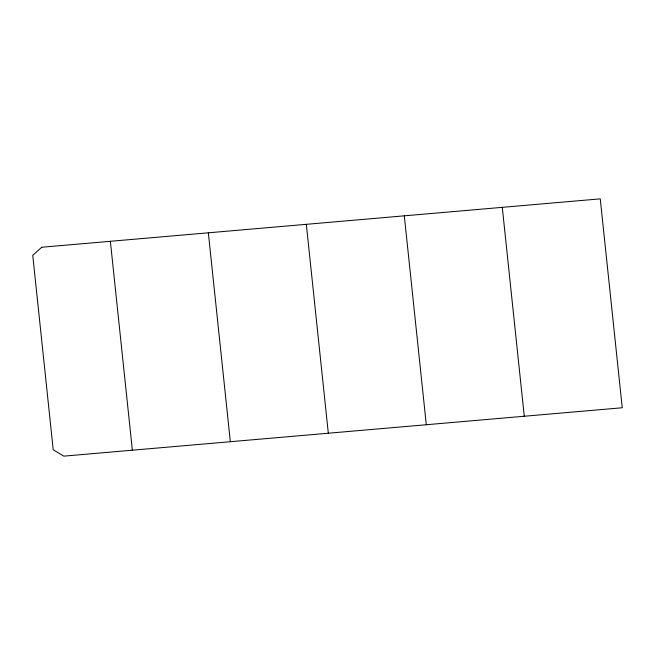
<?xml version="1.0" encoding="UTF-8"?>
<svg xmlns="http://www.w3.org/2000/svg" width="655" height="655" viewBox="0 0 655 655"><rect width="100%" height="100%" fill="white"/><g stroke="black" fill="none" stroke-linecap="round" stroke-linejoin="round"><path stroke-width="0.98" d="M502.287 207.348L524.27 416.244M404.307 215.831L426.299 424.735M306.327 224.321L328.319 433.225M208.347 232.812L230.339 441.716M110.376 241.302L132.359 450.198M41.789 247.238L32.75 255.294L53.219 449.788L63.781 456.142L622.25 407.762L600.258 198.858L41.789 247.238"/></g></svg>
